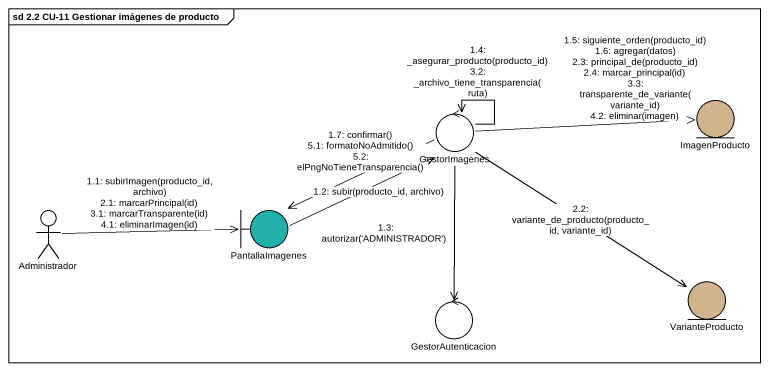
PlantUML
@startuml
mainframe sd 2.2 CU-11 Gestionar imágenes de producto
control GestorImagenes
entity ImagenProducto #D2B48C
actor Administrador
boundary PantallaImagenes #20B2AA
control GestorAutenticacion
entity VarianteProducto #D2B48C
Administrador -right-> PantallaImagenes : 1.1: subirImagen(producto_id, archivo)\n2.1: marcarPrincipal(id)\n3.1: marcarTransparente(id)\n4.1: eliminarImagen(id)
PantallaImagenes -right-> GestorImagenes : 1.2: subir(producto_id, archivo)
GestorImagenes --> GestorAutenticacion : 1.3: autorizar('ADMINISTRADOR')
GestorImagenes --> GestorImagenes : 1.4: _asegurar_producto(producto_id)\n3.2: _archivo_tiene_transparencia(ruta)
GestorImagenes -right-> ImagenProducto : 1.5: siguiente_orden(producto_id)\n1.6: agregar(datos)\n2.3: principal_de(producto_id)\n2.4: marcar_principal(id)\n3.3: transparente_de_variante(variante_id)\n4.2: eliminar(imagen)
GestorImagenes -left-> PantallaImagenes : 1.7: confirmar()\n5.1: formatoNoAdmitido()\n5.2: elPngNoTieneTransparencia()
GestorImagenes --> VarianteProducto : 2.2: variante_de_producto(producto_id, variante_id)
@enduml
